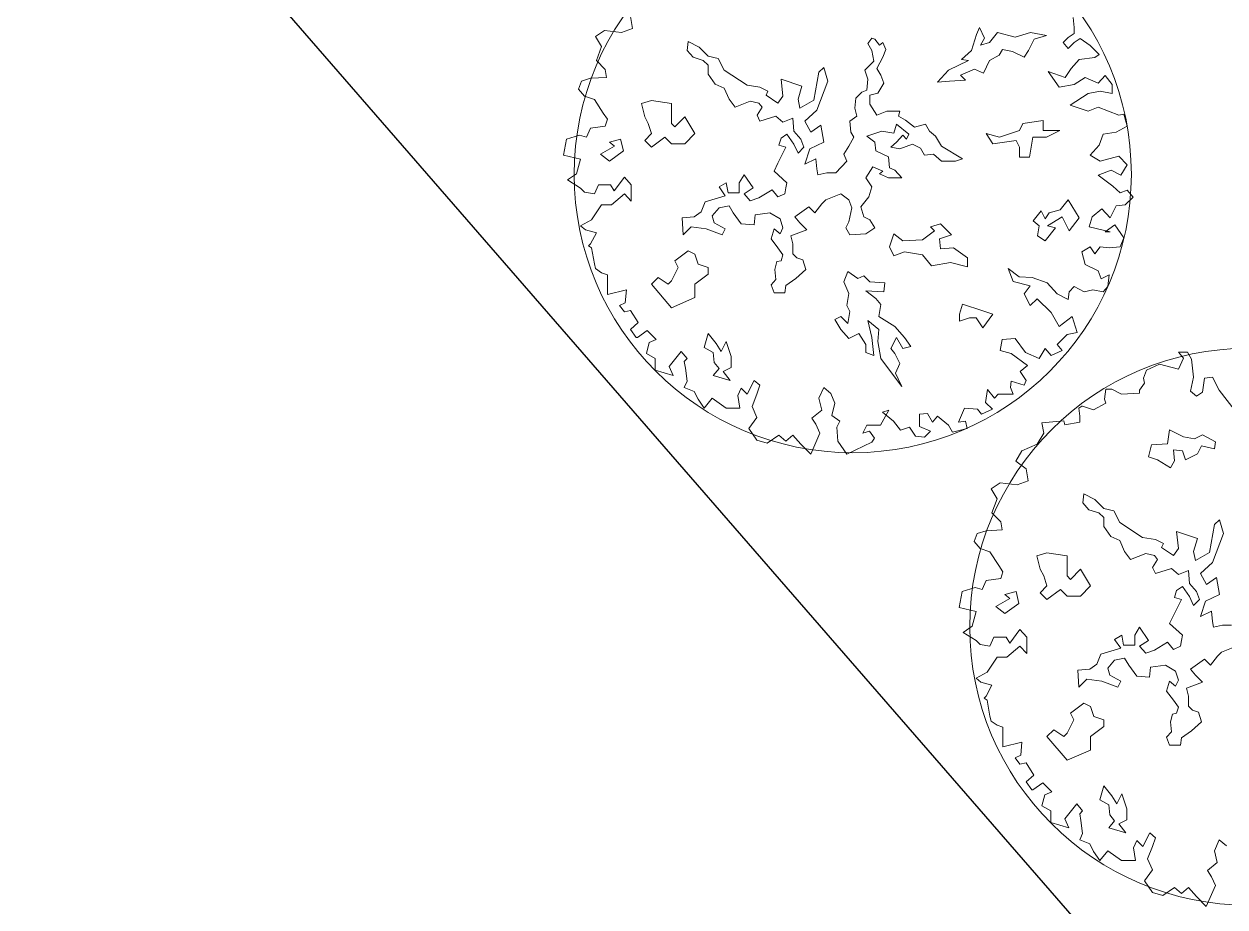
# Model space of a CAD drawing. Header units: millimetres. Extents: x 587797 to 2274247, y 1711 to 439204.
# Drawn here: x 2004592 to 2013078, y 273502 to 279745 of the extents above; entities that cross this region are included whole.
import ezdxf

# ---------------------------------------------------------------- set-up
doc = ezdxf.new("R2010")
doc.units = ezdxf.units.MM
doc.layers.add('finiture', color=7, linetype='Continuous', lineweight=20)

msp = doc.modelspace()

# ---------------------------------------------------------------- linework, layer by layer
msp.add_line((1983300.089, 306467.674), (2019745.401, 264522.149))
at = {"layer": 'finiture'}
for p, q in [((2008891.1, 279712.536), (2008876.811, 279798.305)), ((2012004.022, 279790.136), (2012012.187, 279720.705)), ((2008629.818, 279657.4), (2008693.098, 279700.284)), ((2008693.098, 279700.284), (2008813.532, 279685.989)), ((2008813.532, 279685.989), (2008891.1, 279712.536)), ((2011342.916, 279720.934), (2011321.326, 279671.737)), ((2011377.7, 279644.138), (2011342.916, 279720.934)), ((2012012.187, 279720.705), (2012012.187, 279677.821)), ((2008672.685, 279585.926), (2008629.818, 279657.4)), ((2009277.487, 279558.943), (2009284.684, 279622.54)), ((2009284.684, 279622.54), (2009362.647, 279580.542)), ((2010553.687, 279608.14), (2010581.274, 279644.138)), ((2010581.274, 279644.138), (2010602.864, 279636.939)), ((2010602.864, 279636.939), (2010637.648, 279594.941)), ((2010637.648, 279594.941), (2010659.238, 279615.34)), ((2010659.238, 279615.34), (2010680.827, 279566.143)), ((2011321.326, 279671.737), (2011286.542, 279558.943)), ((2011350.113, 279594.941), (2011377.7, 279644.138)), ((2011413.683, 279615.34), (2011350.113, 279594.941)), ((2011470.056, 279686.136), (2011413.683, 279615.34)), ((2011595.997, 279651.338), (2011470.056, 279686.136)), ((2011702.747, 279686.136), (2011595.997, 279651.338)), ((2011688.353, 279558.943), (2011730.334, 279636.939)), ((2011815.494, 279664.537), (2011702.747, 279686.136)), ((2011730.334, 279636.939), (2011815.494, 279664.537)), ((2011969.321, 279649.231), (2011934.619, 279614.516)), ((2012012.187, 279677.821), (2011969.321, 279649.231)), ((2012012.187, 279614.516), (2012055.054, 279643.105)), ((2012055.054, 279643.105), (2012124.456, 279594.095)), ((2008635.942, 279487.906), (2008672.685, 279585.926)), ((2009320.667, 279509.746), (2009277.487, 279558.943)), ((2009362.647, 279580.542), (2009426.217, 279516.946)), ((2010581.274, 279558.943), (2010553.687, 279608.14)), ((2010595.667, 279482.148), (2010581.274, 279558.943)), ((2010680.827, 279566.143), (2010659.238, 279509.746)), ((2011286.542, 279558.943), (2011215.776, 279495.347)), ((2011483.25, 279524.145), (2011504.84, 279566.143)), ((2011504.84, 279566.143), (2011575.607, 279551.744)), ((2011575.607, 279551.744), (2011659.567, 279509.746)), ((2011659.567, 279509.746), (2011688.353, 279558.943)), ((2011934.619, 279614.516), (2011969.321, 279571.632)), ((2011969.321, 279571.632), (2012012.187, 279614.516)), ((2012124.456, 279594.095), (2012187.736, 279530.79)), ((2012187.736, 279530.79), (2012159.158, 279508.327)), ((2008699.221, 279424.601), (2008635.942, 279487.906)), ((2009390.234, 279488.148), (2009320.667, 279509.746)), ((2009426.217, 279453.35), (2009390.234, 279488.148)), ((2009426.217, 279516.946), (2009496.984, 279502.547)), ((2009426.217, 279389.754), (2009426.217, 279453.35)), ((2009496.984, 279502.547), (2009538.964, 279418.552)), ((2010532.097, 279418.552), (2010595.667, 279482.148)), ((2010659.238, 279509.746), (2010617.257, 279431.751)), ((2011264.953, 279488.148), (2011124.619, 279418.552)), ((2011215.776, 279495.347), (2011264.953, 279488.148)), ((2011370.503, 279396.953), (2011413.683, 279488.148)), ((2011413.683, 279488.148), (2011483.25, 279524.145)), ((2012046.889, 279494.032), (2011989.733, 279430.727)), ((2012159.158, 279508.327), (2012046.889, 279494.032)), ((2008531.838, 279340.875), (2008595.117, 279361.296)), ((2008595.117, 279361.296), (2008707.386, 279367.422)), ((2008707.386, 279367.422), (2008699.221, 279424.601)), ((2009475.394, 279318.958), (2009426.217, 279389.754)), ((2009538.964, 279418.552), (2009700.888, 279312.958)), ((2010173.466, 279206.165), (2010208.25, 279404.153)), ((2010208.25, 279404.153), (2010243.033, 279438.951)), ((2010243.033, 279438.951), (2010271.82, 279340.557)), ((2010553.687, 279354.956), (2010532.097, 279418.552)), ((2010617.257, 279431.751), (2010644.844, 279382.554)), ((2010644.844, 279382.554), (2010666.434, 279326.157)), ((2011124.619, 279418.552), (2011046.655, 279333.357)), ((2011208.579, 279382.554), (2011308.132, 279425.751)), ((2011244.562, 279347.756), (2011208.579, 279382.554)), ((2011308.132, 279425.751), (2011370.503, 279396.953)), ((2011948.908, 279367.422), (2011828.474, 279410.306)), ((2011828.474, 279410.306), (2011906.042, 279297.991)), ((2011989.733, 279430.727), (2011948.908, 279367.422)), ((2012012.187, 279318.412), (2012089.755, 279367.422)), ((2012089.755, 279367.422), (2012181.612, 279326.58)), ((2012181.612, 279326.58), (2012230.602, 279381.717)), ((2012230.602, 279381.717), (2012279.592, 279318.412)), ((2008509.384, 279283.696), (2008531.838, 279340.875)), ((2008552.251, 279234.686), (2008509.384, 279283.696)), ((2009538.964, 279291.36), (2009475.394, 279318.958)), ((2009573.748, 279213.364), (2009538.964, 279291.36)), ((2009700.888, 279312.958), (2009792.045, 279298.559)), ((2009792.045, 279298.559), (2009848.419, 279269.761)), ((2009953.969, 279234.963), (2009940.775, 279354.956)), ((2009940.775, 279354.956), (2010088.306, 279305.759)), ((2010088.306, 279305.759), (2010060.719, 279213.364)), ((2010271.82, 279340.557), (2010193.856, 279136.569)), ((2010511.707, 279262.561), (2010546.491, 279276.96)), ((2010546.491, 279276.96), (2010553.687, 279354.956)), ((2010666.434, 279326.157), (2010624.454, 279256.562)), ((2011046.655, 279333.357), (2011131.815, 279340.557)), ((2011131.815, 279340.557), (2011244.562, 279347.756)), ((2011906.042, 279297.991), (2012012.187, 279318.412)), ((2012279.592, 279318.412), (2012279.592, 279255.107)), ((2008621.653, 279212.223), (2008552.251, 279234.686)), ((2008684.933, 279114.202), (2008621.653, 279212.223)), ((2009024.511, 279205.573), (2008953.688, 279182.855)), ((2009167.491, 279182.855), (2009024.511, 279205.573)), ((2009615.728, 279156.968), (2009573.748, 279213.364)), ((2009722.478, 279200.165), (2009615.728, 279156.968)), ((2009784.849, 279185.766), (2009722.478, 279200.165)), ((2009848.419, 279269.761), (2009835.225, 279242.162)), ((2009835.225, 279242.162), (2009919.186, 279185.766)), ((2009919.186, 279185.766), (2009953.969, 279234.963)), ((2010060.719, 279213.364), (2010073.913, 279149.768)), ((2010073.913, 279149.768), (2010173.466, 279206.165)), ((2010461.331, 279149.768), (2010468.527, 279220.564)), ((2010468.527, 279220.564), (2010511.707, 279262.561)), ((2010624.454, 279256.562), (2010568.08, 279242.162)), ((2010568.08, 279242.162), (2010568.08, 279178.566)), ((2012110.168, 279255.107), (2011983.609, 279171.381)), ((2012195.901, 279269.401), (2012110.168, 279255.107)), ((2012279.592, 279255.107), (2012195.901, 279269.401)), ((2008713.51, 279071.318), (2008684.933, 279114.202)), ((2008953.688, 279182.855), (2008977.741, 279087.977)), ((2009167.491, 279041.206), (2009167.491, 279182.855)), ((2009771.655, 279100.571), (2009806.439, 279156.968)), ((2009806.439, 279156.968), (2009784.849, 279185.766)), ((2010193.856, 279136.569), (2010109.896, 279058.574)), ((2010475.724, 279093.371), (2010461.331, 279149.768)), ((2010568.08, 279178.566), (2010617.257, 279100.571)), ((2010617.257, 279100.571), (2010688.024, 279129.369)), ((2010688.024, 279129.369), (2010779.181, 279129.369)), ((2010779.181, 279129.369), (2010771.984, 279093.371)), ((2011983.609, 279171.381), (2012110.168, 279128.497)), ((2012110.168, 279128.497), (2012181.612, 279157.086)), ((2012181.612, 279157.086), (2012328.583, 279099.907)), ((2012328.583, 279099.907), (2012363.284, 279108.076)), ((2012363.284, 279108.076), (2012385.738, 279022.308)), ((2008595.117, 279008.013), (2008699.221, 279022.308)), ((2008699.221, 279022.308), (2008713.51, 279071.318)), ((2008977.741, 279087.977), (2009001.794, 279041.206)), ((2009001.794, 279041.206), (2009024.511, 278970.382)), ((2009190.208, 279017.153), (2009167.491, 279041.206)), ((2009261.03, 279087.977), (2009190.208, 279017.153)), ((2009331.853, 278970.382), (2009261.03, 279087.977)), ((2009792.045, 279058.574), (2009771.655, 279100.571)), ((2009904.792, 279093.371), (2009792.045, 279058.574)), ((2009953.969, 279051.374), (2009904.792, 279093.371)), ((2010024.736, 279080.172), (2009953.969, 279051.374)), ((2010031.933, 278987.778), (2010024.736, 279080.172)), ((2010109.896, 279058.574), (2010151.876, 278980.578)), ((2010151.876, 278980.578), (2010222.643, 279030.975)), ((2010222.643, 279030.975), (2010243.033, 278910.982)), ((2010426.547, 279058.574), (2010475.724, 279093.371)), ((2010433.744, 278980.578), (2010426.547, 279058.574)), ((2010757.591, 279036.975), (2010737.201, 278974.579)), ((2010842.751, 278967.379), (2010757.591, 279036.975)), ((2010771.984, 279093.371), (2010821.161, 279065.773)), ((2010821.161, 279065.773), (2010884.731, 279016.576)), ((2010884.731, 279016.576), (2010962.695, 279036.975)), ((2010962.695, 279036.975), (2010990.282, 278987.778)), ((2011650.281, 279041.206), (2011626.228, 278993.099)), ((2011791.925, 279063.924), (2011650.281, 279041.206)), ((2011791.925, 278993.099), (2011791.925, 279063.924)), ((2012385.738, 279022.308), (2012308.17, 278981.466)), ((2008425.692, 278930.413), (2008517.549, 278959.003)), ((2008517.549, 278959.003), (2008566.539, 278944.708)), ((2008566.539, 278944.708), (2008595.117, 279008.013)), ((2009024.511, 278970.382), (2008977.741, 278922.275)), ((2009024.511, 278875.504), (2009119.386, 278946.328)), ((2009119.386, 278946.328), (2009167.491, 278898.221)), ((2009261.03, 278898.221), (2009331.853, 278970.382)), ((2009926.382, 278889.384), (2009940.775, 278938.581)), ((2009940.775, 278938.581), (2009982.756, 278967.379)), ((2009982.756, 278967.379), (2010031.933, 278896.583)), ((2010081.109, 278931.381), (2010031.933, 278987.778)), ((2010419.35, 278882.184), (2010455.333, 278945.78)), ((2010455.333, 278945.78), (2010433.744, 278980.578)), ((2010652.041, 278987.778), (2010546.491, 278952.98)), ((2010546.491, 278952.98), (2010602.864, 278910.982)), ((2010737.201, 278974.579), (2010652.041, 278987.778)), ((2010757.591, 278910.982), (2010800.771, 278960.18)), ((2010800.771, 278960.18), (2010828.358, 278931.381)), ((2010828.358, 278931.381), (2010842.751, 278967.379)), ((2010990.282, 278987.778), (2011032.262, 278952.98)), ((2011032.262, 278952.98), (2011075.442, 278882.184)), ((2011484.583, 278946.328), (2011389.708, 278970.382)), ((2011389.708, 278970.382), (2011437.814, 278898.221)), ((2011626.228, 278993.099), (2011484.583, 278946.328)), ((2011697.05, 278804.679), (2011721.103, 278946.328)), ((2011721.103, 278946.328), (2011815.978, 278946.328)), ((2011910.853, 278993.099), (2011791.925, 278993.099)), ((2011815.978, 278946.328), (2011910.853, 278993.099)), ((2012216.313, 278967.171), (2012187.736, 278889.571)), ((2012308.17, 278981.466), (2012216.313, 278967.171)), ((2008403.239, 278818.098), (2008425.692, 278930.413)), ((2008664.576, 278825.788), (2008762.929, 278882.184)), ((2008728.146, 278910.982), (2008806.109, 278931.381)), ((2008762.929, 278882.184), (2008728.146, 278910.982)), ((2008806.109, 278931.381), (2008826.499, 278847.386)), ((2008977.741, 278922.275), (2009024.511, 278875.504)), ((2009167.491, 278898.221), (2009261.03, 278898.221)), ((2009919.186, 278762.191), (2009975.559, 278874.985)), ((2009975.559, 278874.985), (2009926.382, 278889.384)), ((2010031.933, 278896.583), (2010060.719, 278832.987)), ((2010060.719, 278832.987), (2010102.699, 278874.985)), ((2010102.699, 278874.985), (2010081.109, 278931.381)), ((2010144.68, 278861.785), (2010109.896, 278754.992)), ((2010243.033, 278910.982), (2010144.68, 278861.785)), ((2010384.567, 278825.788), (2010419.35, 278882.184)), ((2010602.864, 278910.982), (2010610.061, 278847.386)), ((2010715.611, 278874.985), (2010757.591, 278910.982)), ((2010779.181, 278861.785), (2010715.611, 278874.985)), ((2010870.338, 278896.583), (2010779.181, 278861.785)), ((2010926.712, 278867.785), (2010870.338, 278896.583)), ((2010955.498, 278818.588), (2010926.712, 278867.785)), ((2011075.442, 278882.184), (2011222.972, 278790.99)), ((2011437.814, 278898.221), (2011602.175, 278922.275)), ((2011602.175, 278922.275), (2011626.228, 278875.504)), ((2011626.228, 278875.504), (2011626.228, 278804.679)), ((2012187.736, 278889.571), (2012124.456, 278818.098)), ((2008523.673, 278789.509), (2008403.239, 278818.098)), ((2008495.095, 278685.362), (2008523.673, 278789.509)), ((2008728.146, 278776.591), (2008664.576, 278825.788)), ((2008826.499, 278847.386), (2008728.146, 278776.591)), ((2010109.896, 278754.992), (2010186.66, 278790.99)), ((2010186.66, 278790.99), (2010193.856, 278720.194)), ((2010328.193, 278692.596), (2010404.957, 278776.591)), ((2010404.957, 278776.591), (2010384.567, 278825.788)), ((2010610.061, 278847.386), (2010701.218, 278805.389)), ((2010701.218, 278805.389), (2010708.414, 278727.394)), ((2011019.068, 278825.788), (2010955.498, 278818.588)), ((2011075.442, 278776.591), (2011019.068, 278825.788)), ((2011173.795, 278776.591), (2011075.442, 278776.591)), ((2011222.972, 278790.99), (2011173.795, 278776.591)), ((2011626.228, 278804.679), (2011697.05, 278804.679)), ((2012124.456, 278818.098), (2012195.901, 278775.214)), ((2012195.901, 278775.214), (2012328.583, 278811.972)), ((2012328.583, 278811.972), (2012385.738, 278748.667)), ((2008431.816, 278642.478), (2008495.095, 278685.362)), ((2009891.599, 278705.795), (2009919.186, 278762.191)), ((2009982.756, 278621.8), (2009891.599, 278705.795)), ((2010193.856, 278720.194), (2010201.053, 278678.197)), ((2010201.053, 278678.197), (2010264.623, 278692.596)), ((2010264.623, 278692.596), (2010328.193, 278692.596)), ((2010588.471, 278734.593), (2010539.294, 278656.598)), ((2010659.238, 278705.795), (2010588.471, 278734.593)), ((2010637.648, 278685.396), (2010659.238, 278705.795)), ((2010701.218, 278656.598), (2010637.648, 278685.396)), ((2010708.414, 278727.394), (2010744.397, 278712.994)), ((2010744.397, 278712.994), (2010793.574, 278656.598)), ((2012273.468, 278711.909), (2012181.612, 278677.193)), ((2012342.871, 278677.193), (2012273.468, 278711.909)), ((2012385.738, 278748.667), (2012342.871, 278677.193)), ((2008523.673, 278585.299), (2008431.816, 278642.478)), ((2008650.231, 278607.762), (2008621.653, 278544.457)), ((2008735.964, 278607.762), (2008650.231, 278607.762)), ((2008762.5, 278564.878), (2008735.964, 278607.762)), ((2008833.945, 278662.898), (2008762.5, 278564.878)), ((2008882.935, 278607.762), (2008833.945, 278662.898)), ((2008882.935, 278493.404), (2008882.935, 278607.762)), ((2009502.981, 278593.002), (2009553.358, 278621.8)), ((2009553.358, 278621.8), (2009566.551, 278551.004)), ((2009644.515, 278621.8), (2009679.298, 278678.197)), ((2009644.515, 278551.004), (2009644.515, 278621.8)), ((2009679.298, 278678.197), (2009742.868, 278585.802)), ((2009975.559, 278585.802), (2009982.756, 278621.8)), ((2010539.294, 278656.598), (2010581.274, 278593.002)), ((2010793.574, 278656.598), (2010701.218, 278656.598)), ((2012181.612, 278677.193), (2012285.716, 278599.593)), ((2012285.716, 278599.593), (2012336.748, 278550.583)), ((2008552.251, 278556.709), (2008523.673, 278585.299)), ((2008621.653, 278544.457), (2008552.251, 278556.709)), ((2008742.088, 278466.857), (2008833.945, 278544.457)), ((2008833.945, 278544.457), (2008882.935, 278493.404)), ((2009404.628, 278487.408), (2009546.161, 278529.406)), ((2009546.161, 278529.406), (2009502.981, 278593.002)), ((2009566.551, 278551.004), (2009644.515, 278551.004)), ((2009742.868, 278585.802), (2009679.298, 278543.805)), ((2009679.298, 278543.805), (2009722.478, 278494.608)), ((2009722.478, 278494.608), (2009784.849, 278516.206)), ((2009784.849, 278516.206), (2009877.205, 278572.603)), ((2009877.205, 278572.603), (2009919.186, 278522.206)), ((2009919.186, 278522.206), (2009968.362, 278543.805)), ((2009968.362, 278543.805), (2009975.559, 278585.802)), ((2010362.977, 278543.805), (2010257.426, 278501.807)), ((2010419.35, 278501.807), (2010362.977, 278543.805)), ((2010560.884, 278522.206), (2010504.51, 278452.61)), ((2010581.274, 278593.002), (2010560.884, 278522.206)), ((2012336.748, 278550.583), (2012385.738, 278571.004)), ((2012428.604, 278521.994), (2012371.449, 278466.857)), ((2012385.738, 278571.004), (2012428.604, 278521.994)), ((2008601.241, 278360.668), (2008672.685, 278466.857)), ((2008672.685, 278466.857), (2008742.088, 278466.857)), ((2009377.041, 278416.612), (2009404.628, 278487.408)), ((2009502.981, 278445.411), (2009453.804, 278389.014)), ((2009573.748, 278459.81), (2009502.981, 278445.411)), ((2009602.534, 278409.413), (2009573.748, 278459.81)), ((2010137.483, 278452.61), (2010039.129, 278381.814)), ((2010179.463, 278409.413), (2010137.483, 278452.61)), ((2010229.839, 278473.009), (2010179.463, 278409.413)), ((2010257.426, 278501.807), (2010229.839, 278473.009)), ((2010440.94, 278445.411), (2010419.35, 278501.807)), ((2010419.35, 278347.017), (2010440.94, 278445.411)), ((2010504.51, 278452.61), (2010524.901, 278381.814)), ((2011913.847, 278431.011), (2011835.884, 278409.413)), ((2011970.221, 278501.807), (2011913.847, 278431.011)), ((2012048.184, 278374.615), (2011970.221, 278501.807)), ((2012208.148, 278438.268), (2012138.745, 278381.089)), ((2012265.303, 278374.963), (2012208.148, 278438.268)), ((2012308.17, 278458.689), (2012265.303, 278374.963)), ((2012371.449, 278466.857), (2012308.17, 278458.689)), ((2008523.673, 278317.784), (2008601.241, 278360.668)), ((2009242.704, 278374.615), (2009327.864, 278381.814)), ((2009249.9, 278254.622), (2009242.704, 278374.615)), ((2009327.864, 278381.814), (2009377.041, 278416.612)), ((2009453.804, 278389.014), (2009468.198, 278339.817)), ((2009658.908, 278332.617), (2009602.534, 278409.413)), ((2009757.262, 278396.214), (2009750.065, 278325.418)), ((2009862.812, 278409.413), (2009757.262, 278396.214)), ((2009933.579, 278367.415), (2009862.812, 278409.413)), ((2009953.969, 278303.819), (2009933.579, 278367.415)), ((2010039.129, 278381.814), (2010073.913, 278339.817)), ((2010398.96, 278303.819), (2010419.35, 278347.017)), ((2010524.901, 278381.814), (2010568.08, 278360.216)), ((2010568.08, 278360.216), (2010602.864, 278303.819)), ((2011779.511, 278423.812), (2011723.137, 278353.016)), ((2011723.137, 278353.016), (2011765.117, 278318.218)), ((2011808.297, 278367.415), (2011779.511, 278423.812)), ((2011835.884, 278409.413), (2011808.297, 278367.415)), ((2011822.69, 278318.218), (2011928.241, 278381.814)), ((2011928.241, 278381.814), (2011977.418, 278283.42)), ((2011977.418, 278283.42), (2012048.184, 278374.615)), ((2012138.745, 278381.089), (2012118.333, 278311.658)), ((2008558.374, 278289.195), (2008523.673, 278317.784)), ((2008635.942, 278268.774), (2008558.374, 278289.195)), ((2008595.117, 278191.174), (2008635.942, 278268.774)), ((2009306.274, 278311.019), (2009249.9, 278254.622)), ((2009411.824, 278296.62), (2009306.274, 278311.019)), ((2009524.571, 278254.622), (2009411.824, 278296.62)), ((2009468.198, 278339.817), (2009546.161, 278296.62)), ((2009546.161, 278296.62), (2009524.571, 278254.622)), ((2009750.065, 278325.418), (2009658.908, 278332.617)), ((2009870.009, 278227.024), (2009891.599, 278296.62)), ((2009891.599, 278296.62), (2009933.579, 278261.822)), ((2009933.579, 278261.822), (2009953.969, 278303.819)), ((2010123.09, 278290.62), (2010010.343, 278247.423)), ((2010073.913, 278339.817), (2010123.09, 278290.62)), ((2010426.547, 278254.622), (2010398.96, 278303.819)), ((2010539.294, 278261.822), (2010426.547, 278254.622)), ((2010602.864, 278303.819), (2010539.294, 278261.822)), ((2010708.414, 278170.627), (2010737.201, 278261.822)), ((2010737.201, 278261.822), (2010800.771, 278212.625)), ((2010941.105, 278219.824), (2011026.265, 278283.42)), ((2010997.478, 278311.019), (2011068.245, 278332.617)), ((2011026.265, 278283.42), (2010997.478, 278311.019)), ((2011068.245, 278332.617), (2011145.009, 278254.622)), ((2011765.117, 278318.218), (2011751.924, 278247.423)), ((2011808.297, 278212.625), (2011879.064, 278303.819)), ((2011879.064, 278303.819), (2011822.69, 278318.218)), ((2012118.333, 278311.658), (2012265.303, 278274.9)), ((2012230.602, 278274.9), (2012300.005, 278325.952)), ((2012265.303, 278274.9), (2012230.602, 278274.9)), ((2012300.005, 278325.952), (2012363.284, 278234.058)), ((2008580.828, 278176.879), (2008595.117, 278191.174)), ((2008601.241, 278162.585), (2008580.828, 278176.879)), ((2009919.186, 278163.428), (2009870.009, 278227.024)), ((2010010.343, 278247.423), (2010024.736, 278191.026)), ((2010024.736, 278191.026), (2010024.736, 278121.43)), ((2010800.771, 278212.625), (2010941.105, 278219.824)), ((2011145.009, 278254.622), (2011061.049, 278227.024)), ((2011061.049, 278227.024), (2011068.245, 278156.228)), ((2011751.924, 278247.423), (2011808.297, 278212.625)), ((2012363.284, 278234.058), (2012336.748, 278170.753)), ((2008621.653, 278050.269), (2008601.241, 278162.585)), ((2009285.083, 278141.869), (2009190.208, 278071.044)), ((2009331.853, 278117.815), (2009285.083, 278141.869)), ((2009355.905, 278046.991), (2009331.853, 278117.815)), ((2009953.969, 278114.231), (2009919.186, 278163.428)), ((2009940.775, 278071.033), (2009953.969, 278114.231)), ((2010024.736, 278121.43), (2010053.522, 278092.632)), ((2010053.522, 278092.632), (2010095.503, 278078.233)), ((2010737.201, 278107.031), (2010708.414, 278170.627)), ((2010813.965, 278134.629), (2010737.201, 278107.031)), ((2010941.105, 278114.231), (2010813.965, 278134.629)), ((2011004.675, 278036.235), (2010941.105, 278114.231)), ((2011068.245, 278156.228), (2011159.402, 278163.428)), ((2011159.402, 278163.428), (2011257.756, 278092.632)), ((2011257.756, 278092.632), (2011257.756, 278029.036)), ((2012124.456, 278170.753), (2012067.301, 278133.995)), ((2012067.301, 278133.995), (2012089.755, 278044.143)), ((2012159.158, 278119.701), (2012124.456, 278170.753)), ((2012195.901, 278170.753), (2012159.158, 278119.701)), ((2012259.18, 278162.585), (2012195.901, 278170.753)), ((2012336.748, 278170.753), (2012259.18, 278162.585)), ((2008629.818, 278015.554), (2008621.653, 278050.269)), ((2008672.685, 277986.964), (2008629.818, 278015.554)), ((2009214.261, 278024.273), (2009167.491, 277929.395)), ((2009190.208, 278071.044), (2009214.261, 278024.273)), ((2009426.728, 278024.273), (2009355.905, 278046.991)), ((2009426.728, 277976.166), (2009426.728, 278024.273)), ((2009897.596, 278008.637), (2009911.989, 278065.034)), ((2009904.792, 277937.841), (2009897.596, 278008.637)), ((2009911.989, 278065.034), (2009940.775, 278071.033)), ((2010117.092, 278008.637), (2010046.326, 277945.041)), ((2010095.503, 278078.233), (2010117.092, 278008.637)), ((2011139.012, 278057.834), (2011004.675, 278036.235)), ((2011257.756, 278029.036), (2011139.012, 278057.834)), ((2011624.348, 277958.375), (2011546.78, 278015.554)), ((2011546.78, 278015.554), (2011581.481, 277923.659)), ((2012089.755, 278044.143), (2012181.612, 278001.259)), ((2008713.51, 277972.67), (2008672.685, 277986.964)), ((2008713.51, 277901.196), (2008713.51, 277972.67)), ((2009072.616, 277953.449), (2009024.511, 277905.342)), ((2009143.439, 277905.342), (2009072.616, 277953.449)), ((2009167.491, 277929.395), (2009143.439, 277905.342)), ((2009331.853, 277905.342), (2009426.728, 277976.166)), ((2009870.009, 277901.843), (2009904.792, 277937.841)), ((2010046.326, 277945.041), (2009975.559, 277895.844)), ((2010412.154, 277994.238), (2010384.567, 277923.442)), ((2010384.567, 277923.442), (2010419.35, 277839.447)), ((2010482.92, 277945.041), (2010412.154, 277994.238)), ((2010524.901, 277965.44), (2010482.92, 277945.041)), ((2010568.08, 277923.442), (2010524.901, 277965.44)), ((2010673.631, 277916.243), (2010568.08, 277923.442)), ((2011581.481, 277923.659), (2011701.916, 277895.07)), ((2011716.204, 277952.249), (2011624.348, 277958.375)), ((2011822.35, 277915.491), (2011716.204, 277952.249)), ((2012181.612, 278001.259), (2012202.024, 277944.08)), ((2012202.024, 277944.08), (2012259.18, 277972.67)), ((2012259.18, 277972.67), (2012251.015, 277888.944)), ((2008713.51, 277831.765), (2008713.51, 277901.196)), ((2008848.233, 277866.481), (2008713.51, 277831.765)), ((2008840.068, 277774.586), (2008848.233, 277866.481)), ((2009024.511, 277905.342), (2009167.491, 277739.639)), ((2009331.853, 277810.464), (2009331.853, 277905.342)), ((2009891.599, 277845.447), (2009870.009, 277901.843)), ((2009968.362, 277845.447), (2009891.599, 277845.447)), ((2009975.559, 277895.844), (2009968.362, 277845.447)), ((2010419.35, 277839.447), (2010404.957, 277754.252)), ((2010610.061, 277803.449), (2010539.294, 277859.846)), ((2010539.294, 277859.846), (2010666.434, 277852.646)), ((2010666.434, 277852.646), (2010673.631, 277916.243)), ((2011701.916, 277895.07), (2011659.049, 277837.891)), ((2011659.049, 277837.891), (2011701.916, 277754.165)), ((2011891.753, 277837.891), (2011822.35, 277915.491)), ((2011969.321, 277797.049), (2011891.753, 277837.891)), ((2011977.486, 277852.186), (2011969.321, 277797.049)), ((2012012.187, 277888.944), (2011977.486, 277852.186)), ((2012081.59, 277852.186), (2012012.187, 277888.944)), ((2012144.869, 277866.481), (2012081.59, 277852.186)), ((2012216.313, 277852.186), (2012144.869, 277866.481)), ((2012251.015, 277888.944), (2012216.313, 277852.186)), ((2008799.243, 277754.165), (2008840.068, 277774.586)), ((2008833.945, 277711.281), (2008799.243, 277754.165)), ((2009167.491, 277739.639), (2009331.853, 277810.464)), ((2010404.957, 277754.252), (2010426.547, 277712.255)), ((2010644.844, 277761.452), (2010610.061, 277803.449)), ((2010631.65, 277676.257), (2010644.844, 277761.452)), ((2011224.01, 277763.693), (2011201.294, 277692.868)), ((2011365.655, 277716.922), (2011224.01, 277763.693)), ((2011701.916, 277754.165), (2011750.906, 277803.176)), ((2011750.906, 277803.176), (2011848.886, 277705.155)), ((2008876.811, 277719.45), (2008833.945, 277711.281)), ((2008931.925, 277633.682), (2008876.811, 277719.45)), ((2010362.977, 277676.257), (2010320.997, 277655.858)), ((2010412.154, 277627.06), (2010362.977, 277676.257)), ((2010426.547, 277712.255), (2010412.154, 277627.06)), ((2010744.397, 277606.661), (2010631.65, 277676.257)), ((2011201.294, 277692.868), (2011201.294, 277644.761)), ((2011201.294, 277644.761), (2011272.116, 277668.815)), ((2011272.116, 277668.815), (2011318.886, 277668.815)), ((2011318.886, 277668.815), (2011365.655, 277597.99)), ((2011437.814, 277692.868), (2011365.655, 277716.922)), ((2011365.655, 277597.99), (2011437.814, 277692.868)), ((2011848.886, 277705.155), (2011906.042, 277607.134)), ((2011906.042, 277607.134), (2011997.898, 277676.566)), ((2011997.898, 277676.566), (2012032.6, 277564.25)), ((2008876.811, 277584.671), (2008931.925, 277633.682)), ((2008917.636, 277529.535), (2008876.811, 277584.671)), ((2008995.204, 277578.545), (2008925.801, 277529.535)), ((2009058.483, 277515.24), (2008995.204, 277578.545)), ((2010320.997, 277655.858), (2010362.977, 277585.063)), ((2010362.977, 277585.063), (2010419.35, 277521.466)), ((2010581.274, 277528.666), (2010553.687, 277648.659)), ((2010553.687, 277648.659), (2010631.65, 277585.063)), ((2010631.65, 277585.063), (2010624.454, 277501.068)), ((2010813.965, 277528.666), (2010744.397, 277606.661)), ((2008925.801, 277529.535), (2008917.636, 277529.535)), ((2009009.493, 277492.777), (2009058.483, 277515.24)), ((2009397.431, 277457.87), (2009426.217, 277557.464)), ((2009426.217, 277557.464), (2009482.591, 277486.669)), ((2009517.375, 277430.272), (2009553.358, 277501.068)), ((2009553.358, 277501.068), (2009588.141, 277394.274)), ((2010419.35, 277521.466), (2010490.117, 277557.464)), ((2010490.117, 277557.464), (2010539.294, 277479.469)), ((2010595.667, 277401.474), (2010581.274, 277528.666)), ((2010624.454, 277501.068), (2010644.844, 277381.075)), ((2010715.611, 277450.671), (2010757.591, 277528.666)), ((2010757.591, 277528.666), (2010800.771, 277450.671)), ((2010857.144, 277465.07), (2010813.965, 277528.666)), ((2011503.913, 277515.24), (2011489.624, 277437.64)), ((2011595.77, 277521.366), (2011503.913, 277515.24)), ((2011667.214, 277423.346), (2011595.77, 277521.366)), ((2011963.197, 277549.956), (2011891.753, 277478.482)), ((2012032.6, 277564.25), (2011963.197, 277549.956)), ((2008989.08, 277415.177), (2009009.493, 277492.777)), ((2009052.359, 277380.461), (2008989.08, 277415.177)), ((2009236.073, 277429.472), (2009150.34, 277323.283)), ((2009276.898, 277380.461), (2009236.073, 277429.472)), ((2009461.001, 277423.072), (2009397.431, 277457.87)), ((2009468.198, 277352.277), (2009461.001, 277423.072)), ((2009482.591, 277486.669), (2009517.375, 277430.272)), ((2010539.294, 277479.469), (2010539.294, 277423.072)), ((2010539.294, 277423.072), (2010595.667, 277401.474)), ((2010744.397, 277415.873), (2010715.611, 277450.671)), ((2010779.181, 277345.077), (2010744.397, 277415.873)), ((2010800.771, 277450.671), (2010857.144, 277465.07)), ((2011489.624, 277437.64), (2011567.192, 277415.177)), ((2011567.192, 277415.177), (2011681.503, 277331.451)), ((2011765.195, 277380.461), (2011667.214, 277423.346)), ((2011808.061, 277451.935), (2011765.195, 277380.461)), ((2011848.886, 277400.882), (2011808.061, 277451.935)), ((2011926.454, 277437.64), (2011848.886, 277400.882)), ((2011891.753, 277478.482), (2011926.454, 277437.64)), ((2012784.418, 277381.978), (2012749.717, 277424.862)), ((2012749.717, 277424.862), (2012812.996, 277424.862)), ((2012812.996, 277424.862), (2012841.573, 277375.851)), ((2009052.359, 277296.735), (2009052.359, 277380.461)), ((2009256.485, 277360.04), (2009276.898, 277380.461)), ((2009264.651, 277311.03), (2009256.485, 277360.04)), ((2009502.981, 277310.279), (2009468.198, 277352.277)), ((2009588.141, 277394.274), (2009588.141, 277317.479)), ((2010644.844, 277381.075), (2010694.021, 277317.479)), ((2010750.395, 277275.481), (2010779.181, 277345.077)), ((2011681.503, 277331.451), (2011630.471, 277288.567)), ((2012523.137, 277298.252), (2012614.993, 277339.094)), ((2012614.993, 277339.094), (2012749.717, 277304.378)), ((2012749.717, 277304.378), (2012784.418, 277381.978)), ((2012841.573, 277375.851), (2012855.862, 277247.199)), ((2009178.918, 277259.978), (2009052.359, 277296.735)), ((2009150.34, 277323.283), (2009178.918, 277259.978)), ((2009276.898, 277219.136), (2009264.651, 277311.03)), ((2009461.001, 277261.082), (2009502.981, 277310.279)), ((2009580.945, 277225.084), (2009461.001, 277261.082)), ((2009588.141, 277317.479), (2009531.768, 277288.68)), ((2009531.768, 277288.68), (2009580.945, 277225.084)), ((2010694.021, 277317.479), (2010793.574, 277183.087)), ((2010793.574, 277183.087), (2010750.395, 277275.481)), ((2011630.471, 277288.567), (2011673.338, 277225.262)), ((2012502.724, 277241.073), (2012523.137, 277298.252)), ((2012508.848, 277206.357), (2012502.724, 277241.073)), ((2012855.862, 277247.199), (2012833.408, 277149.178)), ((2012919.141, 277143.052), (2012933.43, 277241.073)), ((2012933.43, 277241.073), (2012988.544, 277247.199)), ((2012988.544, 277247.199), (2013037.534, 277157.347)), ((2009256.485, 277176.252), (2009276.898, 277219.136)), ((2009327.93, 277147.662), (2009256.485, 277176.252)), ((2009658.614, 277170.125), (2009636.16, 277119.073)), ((2009701.48, 277127.241), (2009658.614, 277170.125)), ((2009750.471, 277225.262), (2009701.48, 277127.241)), ((2009791.296, 277190.546), (2009750.471, 277225.262)), ((2009770.883, 277127.241), (2009791.296, 277190.546)), ((2010242.414, 277176.252), (2010207.713, 277098.652)), ((2010293.446, 277133.368), (2010242.414, 277176.252)), ((2011399.809, 277161.957), (2011385.52, 277070.063)), ((2011448.799, 277098.652), (2011399.809, 277161.957)), ((2011567.192, 277219.136), (2011561.069, 277176.252)), ((2011561.069, 277176.252), (2011581.481, 277127.241)), ((2011659.049, 277190.546), (2011567.192, 277219.136)), ((2011673.338, 277225.262), (2011659.049, 277190.546)), ((2012227.154, 277092), (2012235.319, 277163.473)), ((2012235.319, 277163.473), (2012278.185, 277163.473)), ((2012278.185, 277163.473), (2012347.588, 277128.758)), ((2012474.146, 277157.347), (2012508.848, 277206.357)), ((2012474.146, 277134.884), (2012474.146, 277157.347)), ((2013037.534, 277157.347), (2013166.134, 276987.853)), ((2009354.466, 277092.526), (2009327.93, 277147.662)), ((2009397.332, 277029.221), (2009354.466, 277092.526)), ((2009454.488, 277098.652), (2009397.332, 277029.221)), ((2009552.468, 277029.221), (2009454.488, 277098.652)), ((2009636.16, 277119.073), (2009650.449, 277029.221)), ((2009736.182, 277041.473), (2009770.883, 277127.241)), ((2010207.713, 277098.652), (2010228.125, 277014.926)), ((2010319.982, 277063.936), (2010293.446, 277133.368)), ((2011385.52, 277070.063), (2011434.51, 277021.052)), ((2011475.336, 277127.241), (2011448.799, 277098.652)), ((2011532.491, 277127.241), (2011475.336, 277127.241)), ((2011581.481, 277127.241), (2011532.491, 277127.241)), ((2012235.319, 277065.452), (2012227.154, 277092)), ((2012347.588, 277128.758), (2012474.146, 277134.884)), ((2012833.408, 277149.178), (2012876.275, 277114.463)), ((2012876.275, 277114.463), (2012919.141, 277143.052)), ((2009650.449, 277029.221), (2009552.468, 277029.221)), ((2009770.883, 276963.874), (2009736.182, 277041.473)), ((2010228.125, 277014.926), (2010158.723, 276957.747)), ((2010299.57, 276978.168), (2010319.982, 277063.936)), ((2010701.698, 277014.926), (2010644.543, 276908.737)), ((2010658.831, 277000.631), (2010701.698, 277014.926)), ((2010736.399, 276937.326), (2010658.831, 277000.631)), ((2010975.227, 276992.463), (2010920.113, 276986.337)), ((2010920.113, 276986.337), (2010920.113, 276900.569)), ((2011011.969, 276929.158), (2010975.227, 276992.463)), ((2011236.508, 277029.221), (2011193.642, 276929.158)), ((2011328.365, 277021.052), (2011236.508, 277029.221)), ((2011356.943, 276986.337), (2011328.365, 277021.052)), ((2011434.51, 277021.052), (2011356.943, 276986.337)), ((2012045.482, 277028.695), (2012065.894, 277042.989)), ((2012051.606, 276973.558), (2012045.482, 277028.695)), ((2012065.894, 277042.989), (2012072.018, 277042.989)), ((2012072.018, 277042.989), (2012149.586, 277016.442)), ((2012149.586, 277016.442), (2012235.319, 277065.452)), ((2009713.728, 276886.274), (2009770.883, 276963.874)), ((2010158.723, 276957.747), (2010187.3, 276914.863)), ((2010187.3, 276914.863), (2010215.878, 276851.558)), ((2010356.725, 276937.326), (2010299.57, 276978.168)), ((2010334.271, 276894.442), (2010356.725, 276937.326)), ((2010546.562, 276908.737), (2010517.984, 276851.558)), ((2010644.543, 276908.737), (2010546.562, 276908.737)), ((2010785.39, 276874.021), (2010736.399, 276937.326)), ((2010920.113, 276900.569), (2010997.681, 276865.853)), ((2011046.671, 276972.042), (2011011.969, 276929.158)), ((2011124.239, 276908.737), (2011046.671, 276972.042)), ((2011152.816, 276859.727), (2011124.239, 276908.737)), ((2011193.642, 276929.158), (2011244.673, 276937.326)), ((2011244.673, 276937.326), (2011256.921, 276886.274)), ((2011784.2, 276924.548), (2011939.336, 276938.842)), ((2011798.489, 276853.074), (2011784.2, 276924.548)), ((2011939.336, 276938.842), (2011945.46, 276910.253)), ((2011945.46, 276910.253), (2012051.606, 276930.674)), ((2012051.606, 276930.674), (2012051.606, 276973.558)), ((2009770.883, 276802.548), (2009713.728, 276886.274)), ((2009926.019, 276837.264), (2009842.327, 276782.127)), ((2009975.009, 276796.422), (2009926.019, 276837.264)), ((2010023.999, 276837.264), (2009975.009, 276796.422)), ((2010081.155, 276773.959), (2010023.999, 276837.264)), ((2010215.878, 276851.558), (2010150.558, 276704.527)), ((2010342.436, 276796.422), (2010334.271, 276894.442)), ((2010517.984, 276851.558), (2010566.975, 276865.853)), ((2010566.975, 276865.853), (2010601.676, 276816.843)), ((2010601.676, 276816.843), (2010581.264, 276788.253)), ((2010848.669, 276894.442), (2010785.39, 276874.021)), ((2010891.535, 276831.137), (2010848.669, 276894.442)), ((2010954.814, 276822.969), (2010891.535, 276831.137)), ((2010997.681, 276865.853), (2010954.814, 276822.969)), ((2011256.921, 276886.274), (2011152.816, 276859.727)), ((2011749.499, 276775.475), (2011798.489, 276853.074)), ((2012686.719, 276875.262), (2012672.325, 276776.868)), ((2012785.072, 276826.065), (2012686.719, 276875.262)), ((2012861.836, 276811.666), (2012785.072, 276826.065)), ((2012918.21, 276840.464), (2012861.836, 276811.666)), ((2013010.566, 276791.267), (2012918.21, 276840.464)), ((2009842.327, 276782.127), (2009770.883, 276802.548)), ((2010150.558, 276704.527), (2010081.155, 276773.959)), ((2010405.715, 276704.527), (2010342.436, 276796.422)), ((2010581.264, 276788.253), (2010405.715, 276704.527)), ((2011643.353, 276726.464), (2011749.499, 276775.475)), ((2012559.578, 276769.668), (2012537.989, 276684.474)), ((2012672.325, 276776.868), (2012559.578, 276769.668)), ((2012721.502, 276656.875), (2012714.306, 276734.871)), ((2012714.306, 276734.871), (2012777.876, 276727.671)), ((2012883.426, 276706.072), (2012912.213, 276762.469)), ((2012912.213, 276762.469), (2013003.37, 276740.87)), ((2013003.37, 276740.87), (2013010.566, 276791.267)), ((2011600.487, 276654.991), (2011643.353, 276726.464)), ((2011671.931, 276599.854), (2011600.487, 276654.991)), ((2012537.989, 276684.474), (2012601.559, 276664.075)), ((2012601.559, 276664.075), (2012692.716, 276607.678)), ((2012692.716, 276607.678), (2012721.502, 276656.875)), ((2012777.876, 276727.671), (2012799.466, 276664.075)), ((2012799.466, 276664.075), (2012883.426, 276706.072)), ((2011686.22, 276514.086), (2011671.931, 276599.854)), ((2011424.939, 276458.95), (2011488.218, 276501.834)), ((2011488.218, 276501.834), (2011608.652, 276487.539)), ((2011608.652, 276487.539), (2011686.22, 276514.086)), ((2011467.805, 276387.476), (2011424.939, 276458.95)), ((2012072.607, 276360.493), (2012079.804, 276424.089)), ((2012079.804, 276424.089), (2012157.767, 276382.092)), ((2011431.062, 276289.456), (2011467.805, 276387.476)), ((2012115.787, 276311.296), (2012072.607, 276360.493)), ((2012185.354, 276289.697), (2012115.787, 276311.296)), ((2012157.767, 276382.092), (2012221.337, 276318.496)), ((2012221.337, 276318.496), (2012292.104, 276304.097)), ((2011494.341, 276226.151), (2011431.062, 276289.456)), ((2011502.506, 276168.972), (2011494.341, 276226.151)), ((2012221.337, 276254.9), (2012185.354, 276289.697)), ((2012221.337, 276191.303), (2012221.337, 276254.9)), ((2012292.104, 276304.097), (2012334.084, 276220.102)), ((2013003.37, 276205.703), (2013038.153, 276240.5)), ((2013038.153, 276240.5), (2013066.94, 276142.106)), ((2011304.504, 276085.246), (2011326.958, 276142.425)), ((2011326.958, 276142.425), (2011390.237, 276162.846)), ((2011390.237, 276162.846), (2011502.506, 276168.972)), ((2012270.514, 276120.508), (2012221.337, 276191.303)), ((2012334.084, 276220.102), (2012496.008, 276114.508)), ((2012749.089, 276036.513), (2012735.895, 276156.505)), ((2012735.895, 276156.505), (2012883.426, 276107.308)), ((2012968.586, 276007.714), (2013003.37, 276205.703)), ((2013066.94, 276142.106), (2012988.976, 275938.119)), ((2011347.371, 276036.236), (2011304.504, 276085.246)), ((2012334.084, 276092.909), (2012270.514, 276120.508)), ((2012368.868, 276014.914), (2012334.084, 276092.909)), ((2012496.008, 276114.508), (2012587.165, 276100.109)), ((2012587.165, 276100.109), (2012643.539, 276071.311)), ((2012643.539, 276071.311), (2012630.345, 276043.712)), ((2012883.426, 276107.308), (2012855.839, 276014.914)), ((2011416.774, 276013.772), (2011347.371, 276036.236)), ((2011480.053, 275915.752), (2011416.774, 276013.772)), ((2011819.631, 276007.122), (2011748.808, 275984.405)), ((2011748.808, 275984.405), (2011772.861, 275889.527)), ((2011962.612, 275984.405), (2011819.631, 276007.122)), ((2011962.612, 275842.756), (2011962.612, 275984.405)), ((2012410.848, 275958.517), (2012368.868, 276014.914)), ((2012517.598, 276001.715), (2012410.848, 275958.517)), ((2012579.969, 275987.316), (2012517.598, 276001.715)), ((2012601.559, 275958.517), (2012579.969, 275987.316)), ((2012630.345, 276043.712), (2012714.306, 275987.316)), ((2012714.306, 275987.316), (2012749.089, 276036.513)), ((2012855.839, 276014.914), (2012869.033, 275951.318)), ((2012869.033, 275951.318), (2012968.586, 276007.714)), ((2011508.63, 275872.868), (2011480.053, 275915.752)), ((2011772.861, 275889.527), (2011796.914, 275842.756)), ((2012056.15, 275889.527), (2011985.328, 275818.702)), ((2012126.973, 275771.932), (2012056.15, 275889.527)), ((2012566.775, 275902.121), (2012601.559, 275958.517)), ((2012587.165, 275860.123), (2012566.775, 275902.121)), ((2012699.912, 275894.921), (2012587.165, 275860.123)), ((2012749.089, 275852.924), (2012699.912, 275894.921)), ((2012819.856, 275881.722), (2012749.089, 275852.924)), ((2012827.053, 275789.328), (2012819.856, 275881.722)), ((2012988.976, 275938.119), (2012905.016, 275860.123)), ((2011361.659, 275746.258), (2011390.237, 275809.563)), ((2011390.237, 275809.563), (2011494.341, 275823.857)), ((2011494.341, 275823.857), (2011508.63, 275872.868)), ((2011796.914, 275842.756), (2011819.631, 275771.932)), ((2011985.328, 275818.702), (2011962.612, 275842.756)), ((2012905.016, 275860.123), (2012946.996, 275782.128)), ((2012946.996, 275782.128), (2013017.763, 275832.525)), ((2013017.763, 275832.525), (2013038.153, 275712.532)), ((2011198.359, 275619.648), (2011220.813, 275731.963)), ((2011220.813, 275731.963), (2011312.669, 275760.552)), ((2011312.669, 275760.552), (2011361.659, 275746.258)), ((2011523.266, 275712.532), (2011601.229, 275732.931)), ((2011558.049, 275683.734), (2011523.266, 275712.532)), ((2011601.229, 275732.931), (2011621.62, 275648.936)), ((2011819.631, 275771.932), (2011772.861, 275723.824)), ((2011772.861, 275723.824), (2011819.631, 275677.053)), ((2011819.631, 275677.053), (2011914.506, 275747.878)), ((2011914.506, 275747.878), (2011962.612, 275699.771)), ((2012056.15, 275699.771), (2012126.973, 275771.932)), ((2012721.502, 275690.934), (2012735.895, 275740.131)), ((2012735.895, 275740.131), (2012777.876, 275768.929)), ((2012777.876, 275768.929), (2012827.053, 275698.133)), ((2012876.229, 275732.931), (2012827.053, 275789.328)), ((2012897.819, 275676.534), (2012876.229, 275732.931)), ((2013038.153, 275712.532), (2012939.8, 275663.335)), ((2011459.696, 275627.337), (2011558.049, 275683.734)), ((2011523.266, 275578.14), (2011459.696, 275627.337)), ((2011621.62, 275648.936), (2011523.266, 275578.14)), ((2011962.612, 275699.771), (2012056.15, 275699.771)), ((2012714.306, 275563.741), (2012770.679, 275676.534)), ((2012770.679, 275676.534), (2012721.502, 275690.934)), ((2012827.053, 275698.133), (2012855.839, 275634.537)), ((2012855.839, 275634.537), (2012897.819, 275676.534)), ((2012939.8, 275663.335), (2012905.016, 275556.542)), ((2011318.793, 275591.058), (2011198.359, 275619.648)), ((2011290.215, 275486.911), (2011318.793, 275591.058)), ((2012686.719, 275507.345), (2012714.306, 275563.741)), ((2012905.016, 275556.542), (2012981.78, 275592.54)), ((2012981.78, 275592.54), (2012988.976, 275521.744)), ((2011226.936, 275444.027), (2011290.215, 275486.911)), ((2011629.065, 275464.448), (2011557.62, 275366.428)), ((2011678.055, 275409.312), (2011629.065, 275464.448)), ((2012439.635, 275423.35), (2012474.418, 275479.746)), ((2012474.418, 275479.746), (2012537.989, 275387.352)), ((2012777.876, 275423.35), (2012686.719, 275507.345)), ((2012988.976, 275521.744), (2012996.173, 275479.746)), ((2012996.173, 275479.746), (2013059.743, 275494.145)), ((2013059.743, 275494.145), (2013123.313, 275494.145)), ((2011318.793, 275386.849), (2011226.936, 275444.027)), ((2011347.371, 275358.259), (2011318.793, 275386.849)), ((2011445.351, 275409.312), (2011416.774, 275346.007)), ((2011531.084, 275409.312), (2011445.351, 275409.312)), ((2011557.62, 275366.428), (2011531.084, 275409.312)), ((2011678.055, 275294.954), (2011678.055, 275409.312)), ((2012298.101, 275394.552), (2012348.478, 275423.35)), ((2012341.281, 275330.955), (2012298.101, 275394.552)), ((2012348.478, 275423.35), (2012361.671, 275352.554)), ((2012439.635, 275352.554), (2012439.635, 275423.35)), ((2012537.989, 275387.352), (2012474.418, 275345.354)), ((2012579.969, 275317.756), (2012672.325, 275374.153)), ((2012672.325, 275374.153), (2012714.306, 275323.756)), ((2012763.482, 275345.354), (2012770.679, 275387.352)), ((2012770.679, 275387.352), (2012777.876, 275423.35)), ((2011416.774, 275346.007), (2011347.371, 275358.259)), ((2011537.208, 275268.407), (2011629.065, 275346.007)), ((2011629.065, 275346.007), (2011678.055, 275294.954)), ((2012172.161, 275218.162), (2012199.748, 275288.958)), ((2012199.748, 275288.958), (2012341.281, 275330.955)), ((2012361.671, 275352.554), (2012439.635, 275352.554)), ((2012474.418, 275345.354), (2012517.598, 275296.157)), ((2012517.598, 275296.157), (2012579.969, 275317.756)), ((2012714.306, 275323.756), (2012763.482, 275345.354)), ((2013052.547, 275303.357), (2013024.96, 275274.559)), ((2013158.097, 275345.354), (2013052.547, 275303.357)), ((2011396.361, 275162.218), (2011467.805, 275268.407)), ((2011467.805, 275268.407), (2011537.208, 275268.407)), ((2012122.984, 275183.364), (2012172.161, 275218.162)), ((2012298.101, 275246.96), (2012248.925, 275190.564)), ((2012368.868, 275261.36), (2012298.101, 275246.96)), ((2012397.655, 275210.963), (2012368.868, 275261.36)), ((2012454.028, 275134.167), (2012397.655, 275210.963)), ((2012657.932, 275210.963), (2012552.382, 275197.763)), ((2012728.699, 275168.965), (2012657.932, 275210.963)), ((2012932.603, 275254.16), (2012834.249, 275183.364)), ((2012974.583, 275210.963), (2012932.603, 275254.16)), ((2013024.96, 275274.559), (2012974.583, 275210.963)), ((2011318.793, 275119.334), (2011396.361, 275162.218)), ((2011353.494, 275090.745), (2011318.793, 275119.334)), ((2012037.824, 275176.165), (2012122.984, 275183.364)), ((2012045.02, 275056.172), (2012037.824, 275176.165)), ((2012248.925, 275190.564), (2012263.318, 275141.367)), ((2012263.318, 275141.367), (2012341.281, 275098.169)), ((2012545.185, 275126.968), (2012454.028, 275134.167)), ((2012552.382, 275197.763), (2012545.185, 275126.968)), ((2012749.089, 275105.369), (2012728.699, 275168.965)), ((2012834.249, 275183.364), (2012869.033, 275141.367)), ((2012869.033, 275141.367), (2012918.21, 275092.17)), ((2011431.062, 275070.324), (2011353.494, 275090.745)), ((2011390.237, 274992.724), (2011431.062, 275070.324)), ((2012101.394, 275112.569), (2012045.02, 275056.172)), ((2012206.944, 275098.169), (2012101.394, 275112.569)), ((2012319.691, 275056.172), (2012206.944, 275098.169)), ((2012341.281, 275098.169), (2012319.691, 275056.172)), ((2012665.129, 275028.574), (2012686.719, 275098.169)), ((2012686.719, 275098.169), (2012728.699, 275063.372)), ((2012728.699, 275063.372), (2012749.089, 275105.369)), ((2012918.21, 275092.17), (2012805.463, 275048.972)), ((2012805.463, 275048.972), (2012819.856, 274992.576)), ((2011375.948, 274978.429), (2011390.237, 274992.724)), ((2011396.361, 274964.134), (2011375.948, 274978.429)), ((2011416.774, 274851.819), (2011396.361, 274964.134)), ((2012714.306, 274964.977), (2012665.129, 275028.574)), ((2012749.089, 274915.78), (2012714.306, 274964.977)), ((2012819.856, 274992.576), (2012819.856, 274922.98)), ((2012080.203, 274943.419), (2011985.328, 274872.594)), ((2011985.328, 274872.594), (2012009.381, 274825.823)), ((2012126.973, 274919.365), (2012080.203, 274943.419)), ((2012151.026, 274848.541), (2012126.973, 274919.365)), ((2012692.716, 274810.187), (2012707.109, 274866.583)), ((2012707.109, 274866.583), (2012735.895, 274872.583)), ((2012735.895, 274872.583), (2012749.089, 274915.78)), ((2012819.856, 274922.98), (2012848.642, 274894.182)), ((2012848.642, 274894.182), (2012890.623, 274879.783)), ((2012890.623, 274879.783), (2012912.213, 274810.187)), ((2011424.939, 274817.104), (2011416.774, 274851.819)), ((2011467.805, 274788.514), (2011424.939, 274817.104)), ((2011508.63, 274774.219), (2011467.805, 274788.514)), ((2012009.381, 274825.823), (2011962.612, 274730.945)), ((2012126.973, 274706.892), (2012221.848, 274777.716)), ((2012221.848, 274825.823), (2012151.026, 274848.541)), ((2012221.848, 274777.716), (2012221.848, 274825.823)), ((2012699.912, 274739.391), (2012692.716, 274810.187)), ((2012912.213, 274810.187), (2012841.446, 274746.591)), ((2011508.63, 274702.746), (2011508.63, 274774.219)), ((2011508.63, 274633.315), (2011508.63, 274702.746)), ((2011867.736, 274754.999), (2011819.631, 274706.892)), ((2011819.631, 274706.892), (2011962.612, 274541.189)), ((2011938.559, 274706.892), (2011867.736, 274754.999)), ((2011962.612, 274730.945), (2011938.559, 274706.892)), ((2012126.973, 274612.013), (2012126.973, 274706.892)), ((2012665.129, 274703.393), (2012699.912, 274739.391)), ((2012686.719, 274646.997), (2012665.129, 274703.393)), ((2012770.679, 274697.394), (2012763.482, 274646.997)), ((2012841.446, 274746.591), (2012770.679, 274697.394)), ((2011643.353, 274668.03), (2011508.63, 274633.315)), ((2011635.188, 274576.136), (2011643.353, 274668.03)), ((2011962.612, 274541.189), (2012126.973, 274612.013)), ((2012763.482, 274646.997), (2012686.719, 274646.997)), ((2011594.363, 274555.715), (2011635.188, 274576.136)), ((2011629.065, 274512.831), (2011594.363, 274555.715)), ((2011671.931, 274520.999), (2011629.065, 274512.831)), ((2011727.045, 274435.231), (2011671.931, 274520.999)), ((2011671.931, 274386.221), (2011727.045, 274435.231)), ((2011712.756, 274331.084), (2011671.931, 274386.221)), ((2011790.324, 274380.095), (2011720.921, 274331.084)), ((2011853.603, 274316.79), (2011790.324, 274380.095)), ((2012192.551, 274259.42), (2012221.337, 274359.014)), ((2012221.337, 274359.014), (2012277.711, 274288.218)), ((2011720.921, 274331.084), (2011712.756, 274331.084)), ((2011784.2, 274216.727), (2011804.613, 274294.327)), ((2011804.613, 274294.327), (2011853.603, 274316.79)), ((2012277.711, 274288.218), (2012312.495, 274231.822)), ((2012312.495, 274231.822), (2012348.478, 274302.617)), ((2012348.478, 274302.617), (2012383.261, 274195.824)), ((2011847.479, 274182.011), (2011784.2, 274216.727)), ((2012031.193, 274231.022), (2011945.46, 274124.833)), ((2012072.018, 274182.011), (2012031.193, 274231.022)), ((2012256.121, 274224.622), (2012192.551, 274259.42)), ((2012263.318, 274153.826), (2012256.121, 274224.622)), ((2012383.261, 274195.824), (2012383.261, 274119.029)), ((2011847.479, 274098.285), (2011847.479, 274182.011)), ((2011945.46, 274124.833), (2011974.038, 274061.528)), ((2012051.606, 274161.59), (2012072.018, 274182.011)), ((2012059.771, 274112.58), (2012051.606, 274161.59)), ((2012072.018, 274020.686), (2012059.771, 274112.58)), ((2012256.121, 274062.632), (2012298.101, 274111.829)), ((2012298.101, 274111.829), (2012263.318, 274153.826)), ((2012383.261, 274119.029), (2012326.888, 274090.23)), ((2011974.038, 274061.528), (2011847.479, 274098.285)), ((2012051.606, 273977.802), (2012072.018, 274020.686)), ((2012376.065, 274026.634), (2012256.121, 274062.632)), ((2012326.888, 274090.23), (2012376.065, 274026.634)), ((2012545.591, 274026.812), (2012496.6, 273928.791)), ((2012586.416, 273992.096), (2012545.591, 274026.812)), ((2012123.05, 273949.212), (2012051.606, 273977.802)), ((2012149.586, 273894.076), (2012123.05, 273949.212)), ((2012453.734, 273971.675), (2012431.28, 273920.623)), ((2012496.6, 273928.791), (2012453.734, 273971.675)), ((2012566.003, 273928.791), (2012586.416, 273992.096)), ((2013037.534, 273977.802), (2013002.833, 273900.202)), ((2013088.566, 273934.918), (2013037.534, 273977.802)), ((2012192.453, 273830.771), (2012149.586, 273894.076)), ((2012249.608, 273900.202), (2012192.453, 273830.771)), ((2012347.588, 273830.771), (2012249.608, 273900.202)), ((2012431.28, 273920.623), (2012445.569, 273830.771)), ((2012531.302, 273843.023), (2012566.003, 273928.791)), ((2013002.833, 273900.202), (2013023.246, 273816.476)), ((2012445.569, 273830.771), (2012347.588, 273830.771)), ((2012508.848, 273687.824), (2012566.003, 273765.423)), ((2012566.003, 273765.423), (2012531.302, 273843.023)), ((2013023.246, 273816.476), (2012953.843, 273759.297)), ((2012953.843, 273759.297), (2012982.42, 273716.413)), ((2012566.003, 273604.098), (2012508.848, 273687.824)), ((2012982.42, 273716.413), (2013010.998, 273653.108)), ((2012637.447, 273583.677), (2012566.003, 273604.098)), ((2012721.139, 273638.813), (2012637.447, 273583.677)), ((2012770.129, 273597.971), (2012721.139, 273638.813)), ((2012819.119, 273638.813), (2012770.129, 273597.971)), ((2012876.275, 273575.508), (2012819.119, 273638.813)), ((2013010.998, 273653.108), (2012945.678, 273506.077)), ((2012945.678, 273506.077), (2012876.275, 273575.508))]:
    msp.add_line(p, q, dxfattribs=at)
for centre in [(2010447.687, 278682.268), (2013242.807, 275483.818)]:
    msp.add_circle(centre, 1968.5, dxfattribs=at)

doc.saveas('drawing.dxf')
